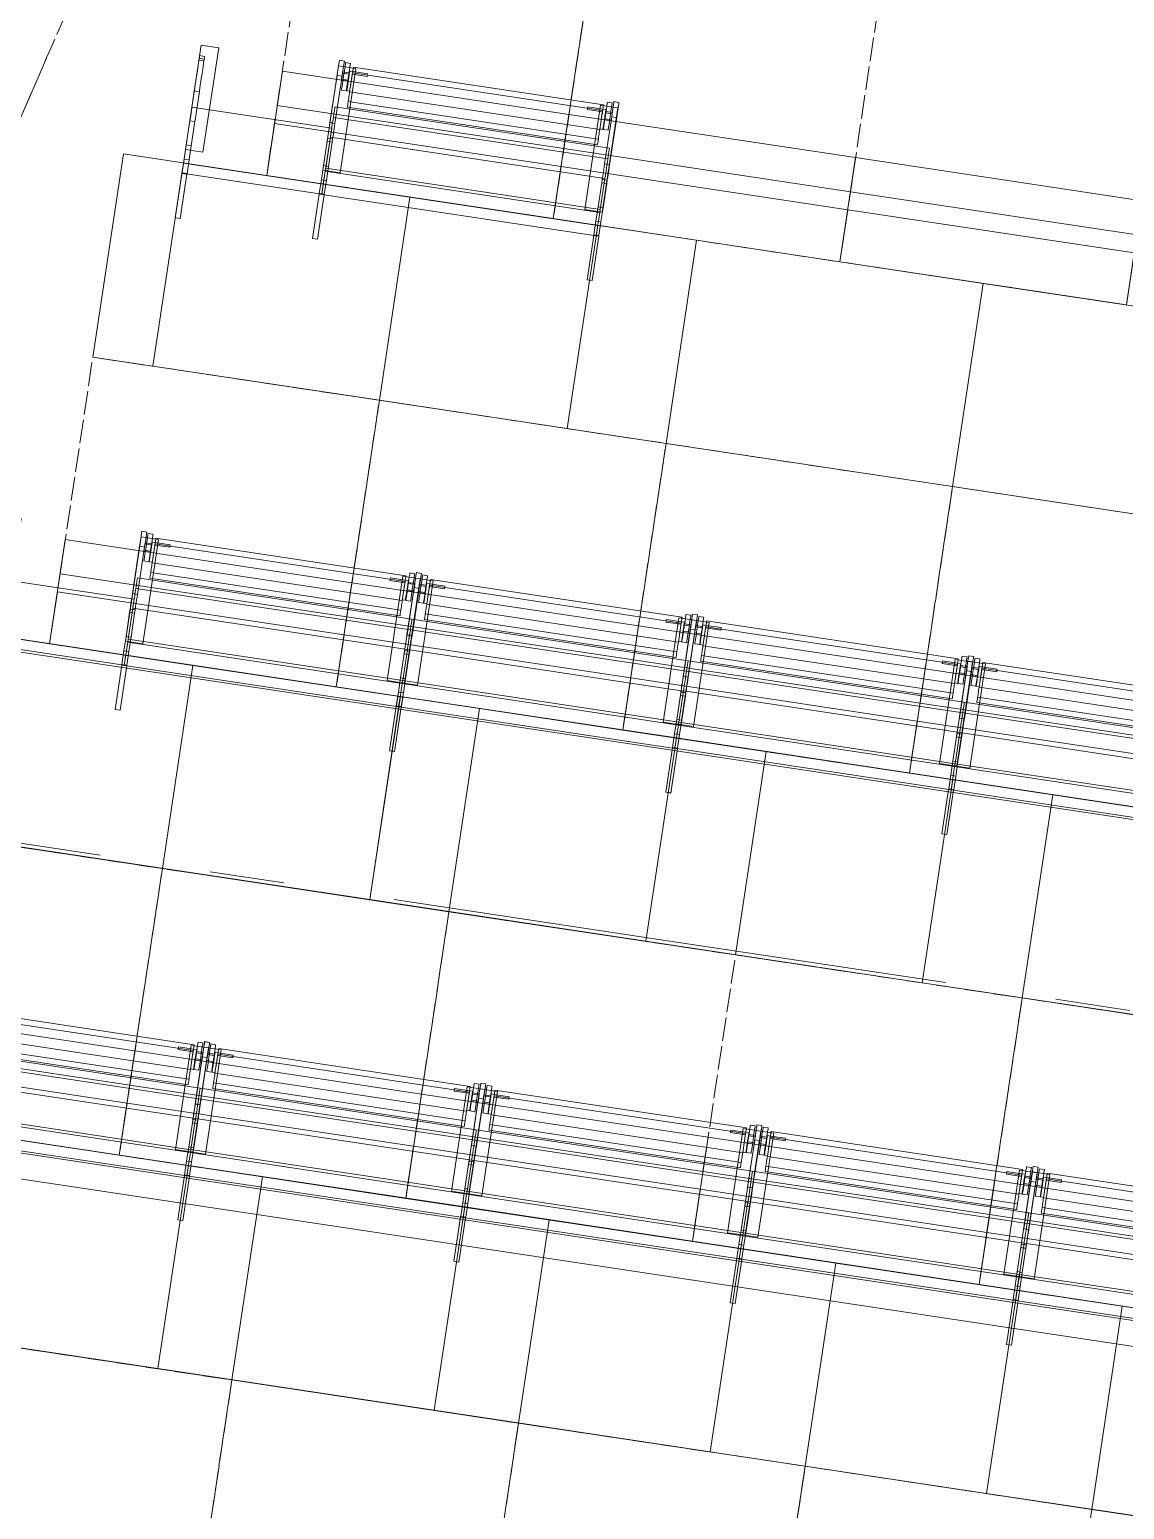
# Model space of a CAD drawing. Header units: millimetres. Extents: x -50172 to 74273, y -80883 to 11206.
# Drawn here: x -33054 to -30977, y -63842 to -61034 of the extents above; entities that cross this region are included whole.
import ezdxf
from ezdxf.enums import TextEntityAlignment as Align

# ---------------------------------------------------------------- set-up
doc = ezdxf.new("R2010")
doc.units = ezdxf.units.MM
doc.header["$MEASUREMENT"] = 0
for name, pattern in [('Dashed', [564.444447, 282.222223, -282.222223]), ('Double Dashed', [1093.611073, 529.166651, -211.666656, 141.111112, -211.666656]), ('Hidden Line', [55, 45, -10])]:
    doc.linetypes.add(name, pattern=pattern)
for name, color, linetype in [('A-25-M_Wall_Ext', 7, 'Continuous'), ('New_A-05-M_Gross_Int_Plant', 7, 'Continuous'), ('New_A-15-MG_Structural_Grid_Phase_2', 7, 'Continuous'), ('New_A-20-M_Floor_Slab', 7, 'Continuous'), ('New_A-35-M_FFE_Fixed', 7, 'Continuous')]:
    doc.layers.add(name, color=color, linetype=linetype)
for name, color, linetype, lineweight in [('A-25-M_Wall_Ext_Pen_No__1', 7, 'Continuous', 13), ('New_A-20-M_Floor_Slab_Pen_No__89', 8, 'Continuous', 20), ('New_A-35-M_FFE_Fixed_Pen_No__1', 7, 'Continuous', 13), ('New_A-35-M_FFE_Fixed_Pen_No__101', 252, 'Continuous', 15), ('New_A-35-M_FFE_Fixed_Pen_No__93', 8, 'Continuous', 13), ('New_A-95-P_Drawing_Pen_No__1', 7, 'Continuous', 13), ('New_ArchiCAD Zone Stamps_Pen_No__6', 7, 'Continuous', 35)]:
    doc.layers.add(name, color=color, linetype=linetype, lineweight=lineweight)
for name, color, linetype, lineweight, true_color in [('A-25-M_Wall_Ext_Pen_No__107', 7, 'Continuous', 15, 0xa6a6a6), ('New_A-05-M_Gross_Int_Plant_Pen_No__74', 7, 'Continuous', 20, 0x606060), ('New_A-15-MG_Structural_Grid_Phase_2_Pen_No__222', 7, 'Continuous', 13, 0x65af33), ('New_A-35-M_FFE_Fixed_Pen_No__102', 7, 'Continuous', 15, 0xcccccc)]:
    doc.layers.add(name, color=color, linetype=linetype, lineweight=lineweight, true_color=true_color)
doc.styles.add('GENERATED_STYLE_1', font='')
doc.styles.add('GENERATED_STYLE_3', font='')
doc.styles.add('GENERATED_STYLE_4', font='')
doc.styles.get('GENERATED_STYLE_1').set_extended_font_data('Arial', bold=True)
doc.styles.get('GENERATED_STYLE_3').set_extended_font_data('Arial')
doc.styles.get('GENERATED_STYLE_4').set_extended_font_data('Swis721 BT')
pattern_1 = [(60, (0, 0), (-43.30127, 25), []), (120, (0, 0), (43.30127, 25), [])]

# ---------------------------------------------------------------- blocks, each defined once
blk = doc.blocks.new('Slab_38_1', base_point=(-25153.8, -63406.8))
at = {"layer": 'New_A-20-M_Floor_Slab_Pen_No__89', "linetype": 'Continuous', "flags": 128}
blk.add_lwpolyline([(-25153.8, -63406.8), (-33281.9, -62183.4), (-33690.9, -63121.2), (-25039, -64423.5)], close=True, dxfattribs=at)
blk = doc.blocks.new('Slab_39_1', base_point=(-25044.6, -64373.8))
at = {"layer": 'New_A-20-M_Floor_Slab_Pen_No__89', "linetype": 'Continuous', "flags": 128}
blk.add_lwpolyline([(-25044.6, -64373.8), (-33670.9, -63075.4), (-34079.9, -64013.3), (-24929.8, -65390.5)], close=True, dxfattribs=at)
blk = doc.blocks.new('VENTS__3_1', base_point=(-30958.5, -71277.4))
at = {"layer": 'New_A-05-M_Gross_Int_Plant_Pen_No__74', "linetype": 'Continuous'}
blk.add_arc((-26782.7, -43787.3), 28124.1, 246.43121, 336.44961, dxfattribs=at)
at = {"layer": 'New_ArchiCAD Zone Stamps_Pen_No__6'}
for tag, height, style, p in [('ROOM_NAME', 250, 'GENERATED_STYLE_1', (-31302.6, -70145.2)), ('zoneNameLine2', 250, 'GENERATED_STYLE_1', (-31491, -70577.3)), ('measuredAreaCode', 200, 'GENERATED_STYLE_3', (-31679.5, -70998)), ('DUMMY_649', 200, 'GENERATED_STYLE_3', (-31372.1, -71132.1)), ('DUMMY_650', 200, 'GENERATED_STYLE_3', (-30882.7, -71345.4)), ('DUMMY_651', 133.3, 'GENERATED_STYLE_3', (-30603.4, -71452))]:
    blk.add_attdef(tag, text='', height=height, rotation=336.4404, dxfattribs=dict(at, style=style)).set_placement(p, align=Align.TOP_LEFT)
blk = doc.blocks.new('Wall_156_1', base_point=(-38294.6, -69816.9))
at = {"layer": 'A-25-M_Wall_Ext_Pen_No__107', "linetype": 'Continuous', "lineweight": 0, "true_color": 0x535353}
for points in [[(-38161.1, -69523.8, 0.417286), (-920.9, -54882.6), (-922.8, -54881.8, -0.417285), (-38160.3, -69522)], [(-38224.1, -69662.2, 0.417299), (-781.4, -54943), (-783.3, -54942.2, -0.417299), (-38223.3, -69660.3)]]:
    blk.add_hatch(color=251, dxfattribs=at).paths.add_polyline_path(points)
at = {"layer": 'A-25-M_Wall_Ext_Pen_No__107', "linetype": 'Continuous'}
h = blk.add_hatch(dxfattribs=at)
h.set_pattern_fill('Plaster_0001', color=256, style=0, pattern_type=2)
h.set_pattern_definition([(201.458, (0, 0), (-63.3617, 161.19955), [0, -100]), (201.458, (-14.85, -98.89), (-63.3617, 161.19955), [0, -100])])
h.paths.add_polyline_path([(-38160.3, -69522, 0.417285), (-922.8, -54881.8), (-936.5, -54875.8, -0.417284), (-38154.1, -69508.4)])
h = blk.add_hatch(dxfattribs=at)
h.set_pattern_fill('Batt_Insulation_0001', color=256, style=0, pattern_type=2)
h.set_pattern_definition(pattern_1)
h.paths.add_polyline_path([(-38273, -69769.5, 0.41731), (-673.1, -54989.8), (-764.9, -54950.1, -0.417301), (-38231.6, -69678.5)])
h = blk.add_hatch(dxfattribs=at)
h.set_pattern_fill('Plywood_0001', color=256, style=0, pattern_type=2)
h.set_pattern_definition([(0, (0, 0), (0, 200), [])])
h.paths.add_polyline_path([(-38231.6, -69678.5, 0.417301), (-764.9, -54950.1), (-781.4, -54943, -0.417299), (-38224.1, -69662.2)])
blk.add_hatch(color=256, dxfattribs=at).paths.add_polyline_path([(-38294.6, -69816.9, 0.417314), (-625.4, -55010.5), (-650.2, -54999.7, -0.417312), (-38283.4, -69792.3)])
h = blk.add_hatch(dxfattribs=at)
h.set_pattern_fill('Batt_Insulation_0001', color=256, style=0, pattern_type=2)
h.set_pattern_definition(pattern_1)
h.paths.add_polyline_path([(-38283.4, -69792.3, 0.417312), (-650.2, -54999.7), (-673.1, -54989.8, -0.41731), (-38273, -69769.5)])
at = {"layer": 'A-25-M_Wall_Ext_Pen_No__1', "linetype": 'Continuous'}
for radius, start, end in [(28147.8, 246.16247, 336.76276), (28145.8, 246.16252, 336.76277), (28130.8, 246.16287, 336.76285), (28317.8, 246.15854, 336.76179), (28299.8, 246.15895, 336.76189), (28297.8, 246.159, 336.7619), (28469.8, 246.15506, 336.76093), (28442.8, 246.15567, 336.76108), (28417.8, 246.15624, 336.76122)]:
    blk.add_arc((-26785.3, -43777.2), radius, start, end, dxfattribs=at)
blk = doc.blocks.new('Standard grid marker_15')
at = {"layer": 'New_A-15-MG_Structural_Grid_Phase_2_Pen_No__222', "linetype": 'Double Dashed'}
for q in [(0, 0), (6969.8, 0)]:
    blk.add_line((1714.6, 0), q, dxfattribs=at)
blk = doc.blocks.new('Standard grid marker_24')
at = {"layer": 'New_A-15-MG_Structural_Grid_Phase_2_Pen_No__222', "linetype": 'Double Dashed'}
blk.add_arc((0, 0), 27977.6, 0, 90.63597, dxfattribs=at)
at = {"layer": 'New_A-15-MG_Structural_Grid_Phase_2_Pen_No__222', "style": 'GENERATED_STYLE_4'}
blk.add_attdef('AC_MarkerText_1', text='', height=350, rotation=90.3066, dxfattribs=at).set_placement((-1326.2, 28008), align=Align.MIDDLE_CENTER)
blk = doc.blocks.new('Montpelier with surface')
at = {"layer": 'New_A-35-M_FFE_Fixed_Pen_No__1', "linetype": 'Continuous'}
for p, q in [((0, 534.8), (0, 4.8)), ((390, 534.8), (0, 534.8)), ((285, 539.6), (370, 539.6)), ((285, 530), (285, 539.6)), ((370, 539.6), (371, 539.6)), ((370, 530), (370, 539.6)), ((370, 4.8), (370, 534.8)), ((370, 534.8), (414.6, 534.8)), ((371, 539.6), (397.3, 539.6)), ((371, 530), (371, 539.6)), ((390, 4.8), (390, 534.8)), ((397.3, 530), (397.3, 539.6)), ((397.3, 539.6), (424.7, 539.6)), ((414.6, 534.8), (415.5, 534.8)), ((414.6, 4.8), (414.6, 534.8)), ((415.5, 534.8), (416.5, 534.8)), ((416, 539.1), (616, 539.1)), ((416, 539.1), (416, 505.4)), ((416.5, 534.8), (417.4, 534.8)), ((417.4, 534.8), (418.3, 534.8)), ((418.3, 534.8), (419, 534.8)), ((419, 534.8), (419.6, 534.8)), ((419.6, 534.8), (420, 534.8)), ((420, 534.8), (420.2, 534.8)), ((420.2, 4.8), (420.2, 534.8)), ((420.2, 534.8), (480, 534.8)), ((424.7, 530), (424.7, 539.6)), ((424.7, 539.6), (470.9, 539.6)), ((470.9, 539.6), (477.4, 539.6)), ((470.9, 530), (470.9, 539.6)), ((477.4, 539.6), (478.6, 539.6)), ((477.4, 530), (477.4, 539.6)), ((478.6, 539.6), (480.7, 539.6)), ((480, 534.8), (482.5, 534.8)), ((480, 4.8), (480, 534.8)), ((480.7, 539.6), (483.7, 539.6)), ((482.5, 534.8), (485.7, 534.8)), ((483.7, 539.6), (487.4, 539.6)), ((485.7, 534.8), (489.5, 534.8)), ((487.4, 539.6), (491.7, 539.6)), ((489.5, 534.8), (493.9, 534.8)), ((491.7, 539.6), (496.6, 539.6)), ((493.9, 534.8), (499, 534.8)), ((496.6, 539.6), (501.7, 539.6)), ((499, 534.8), (504.7, 534.8)), ((501.7, 539.6), (507.1, 539.6)), ((504.7, 534.8), (511, 534.8)), ((507.1, 539.6), (597.9, 539.6)), ((507.1, 530), (507.1, 539.6)), ((511, 534.8), (517.9, 534.8)), ((517.9, 534.8), (525.2, 534.8)), ((517.9, 4.8), (517.9, 534.8)), ((525.2, 534.8), (530.9, 534.8)), ((530.9, 534.8), (535, 534.8)), ((535, 534.8), (537.4, 534.8)), ((537.4, 534.8), (538.2, 534.8)), ((538.2, 4.8), (538.2, 534.8)), ((597.9, 539.6), (608.1, 539.6)), ((597.9, 530), (597.9, 539.6)), ((608.1, 539.6), (617, 539.6)), ((616, 539.1), (616, 505.4)), ((617, 539.6), (623.5, 539.6)), ((623.5, 539.6), (626.7, 539.6)), ((626.7, 530), (626.7, 539.6)), ((285, 530), (370, 530)), ((370, 530), (371, 530)), ((371, 530), (397.3, 530)), ((397.3, 530), (424.7, 530)), ((424.7, 530), (470.9, 530)), ((470.9, 530), (477.4, 530)), ((477.4, 530), (478.6, 530)), ((478.6, 530), (480.7, 530)), ((480.7, 530), (483.7, 530)), ((483.7, 530), (487.4, 530)), ((487.4, 530), (491.7, 530)), ((491.7, 530), (496.6, 530)), ((496.6, 530), (501.7, 530)), ((501.7, 530), (507.1, 530)), ((507.1, 530), (597.9, 530)), ((541.1, 28.4), (541.1, 511.2)), ((541.1, 511.2), (541.7, 511.2)), ((541.7, 511.2), (543.1, 511.2)), ((543.1, 511.2), (545.3, 511.2)), ((545.3, 511.2), (548.1, 511.2)), ((548.1, 511.2), (551.8, 511.2)), ((551.8, 511.2), (552.7, 511.2)), ((551.8, 28.4), (551.8, 511.2)), ((552.7, 511.2), (554.3, 511.2)), ((554.3, 511.2), (556.3, 511.2)), ((556.3, 511.2), (558.8, 511.2)), ((558.8, 511.2), (561.5, 511.2)), ((561.5, 511.2), (564.4, 511.2)), ((564.4, 511.2), (567.4, 511.2)), ((567.4, 511.2), (570.4, 511.2)), ((570.4, 511.2), (607, 511.2)), ((570.4, 28.4), (570.4, 511.2)), ((571.6, 527.1), (573.6, 527.1)), ((571.6, 527.1), (571.6, 517.7)), ((571.6, 517.7), (573.6, 517.7)), ((571.6, 517), (572.4, 517)), ((571.6, 517), (571.6, 511.2)), ((571.6, 511.2), (572.4, 511.2)), ((572.4, 517), (574.9, 517)), ((572.4, 511.2), (574.9, 511.2)), ((573.6, 527.1), (579.3, 527.1)), ((573.6, 517.7), (579.3, 517.7)), ((574.9, 517), (578.9, 517)), ((574.9, 511.2), (578.9, 511.2)), ((578.9, 517), (584, 517)), ((578.9, 511.2), (584, 511.2)), ((579.3, 527.1), (587.8, 527.1)), ((579.3, 517.7), (587.8, 517.7)), ((584, 517), (590.1, 517)), ((584, 511.2), (590.1, 511.2)), ((587.8, 527.1), (597.9, 527.1)), ((587.8, 517.7), (597.9, 517.7)), ((589.7, 530.3), (590.2, 530.3)), ((589.7, 530.3), (589.7, 517.7)), ((589.7, 517.7), (590.2, 517.7)), ((590.1, 517), (596.6, 517)), ((590.1, 511.2), (596.6, 511.2)), ((590.2, 530.3), (591.7, 530.3)), ((590.2, 517.7), (591.7, 517.7)), ((591.7, 530.3), (594, 530.3)), ((591.7, 517.7), (594, 517.7)), ((592.1, 530.3), (592.7, 530.3)), ((592.1, 530.3), (592.1, 517.7)), ((592.1, 517.7), (592.7, 517.7)), ((592.7, 530.3), (594.2, 530.3)), ((592.7, 517.7), (594.2, 517.7)), ((594, 530.3), (596.7, 530.3)), ((594, 517.7), (596.7, 517.7)), ((594.2, 530.3), (596.5, 530.3)), ((594.2, 517.7), (596.5, 517.7)), ((596.5, 530.3), (599.1, 530.3)), ((596.5, 517.7), (599.1, 517.7)), ((596.6, 517), (603.3, 517)), ((596.6, 511.2), (603.3, 511.2)), ((596.7, 530.3), (599.4, 530.3)), ((596.7, 517.7), (599.4, 517.7)), ((597.9, 530), (608.1, 530)), ((597.9, 527.1), (608, 527.1)), ((597.9, 517.7), (608, 517.7)), ((599.1, 530.3), (601.8, 530.3)), ((599.1, 517.7), (601.8, 517.7)), ((599.4, 530.3), (601.6, 530.3)), ((599.4, 517.7), (601.6, 517.7)), ((601.6, 530.3), (603.2, 530.3)), ((601.6, 517.7), (603.2, 517.7)), ((601.8, 530.3), (604.1, 530.3)), ((601.8, 517.7), (604.1, 517.7)), ((603.2, 530.3), (603.7, 530.3)), ((603.2, 517.7), (603.7, 517.7)), ((603.3, 517), (609.5, 517)), ((603.3, 511.2), (609.5, 511.2)), ((603.7, 530.3), (603.7, 517.7)), ((604.1, 530.3), (605.6, 530.3)), ((604.1, 517.7), (605.6, 517.7)), ((604.5, 511.2), (604.5, 482.3)), ((604.5, 511.2), (609.5, 511.2)), ((605.6, 530.3), (606.1, 530.3)), ((605.6, 517.7), (606.1, 517.7)), ((606.1, 530.3), (606.1, 517.7)), ((607, 511.2), (609.5, 511.2)), ((607, 28.4), (607, 511.2)), ((608, 527.1), (616.5, 527.1)), ((608, 517.7), (616.5, 517.7)), ((608.1, 530), (617, 530)), ((609.5, 517), (609.5, 511.2)), ((609.5, 511.2), (611.9, 511.2)), ((609.5, 511.2), (609.5, 482.3)), ((611.9, 511.2), (613.9, 511.2)), ((613.9, 511.2), (615.5, 511.2)), ((615.5, 511.2), (616.8, 511.2)), ((616.5, 527.1), (622.2, 527.1)), ((616.5, 517.7), (622.2, 517.7)), ((616.8, 511.2), (617.6, 511.2)), ((617, 530), (623.5, 530)), ((617.6, 511.2), (617.9, 511.2)), ((617.9, 28.4), (617.9, 511.2)), ((622.2, 527.1), (624.2, 527.1)), ((622.2, 517.7), (624.2, 517.7)), ((623.5, 530), (626.7, 530)), ((624.2, 527.1), (624.2, 517.7)), ((416, 505.4), (616, 505.4)), ((604.5, 482.3), (609.5, 482.3)), ((604.5, 28.4), (604.5, 57.3)), ((604.5, 57.3), (609.5, 57.3)), ((609.5, 28.4), (609.5, 57.3)), ((416, 0), (416, 33.7)), ((416, 33.7), (616, 33.7)), ((541.1, 28.4), (541.7, 28.4)), ((541.7, 28.4), (543.1, 28.4)), ((543.1, 28.4), (545.3, 28.4)), ((545.3, 28.4), (548.1, 28.4)), ((548.1, 28.4), (551.8, 28.4)), ((551.8, 28.4), (552.7, 28.4)), ((552.7, 28.4), (554.3, 28.4)), ((554.3, 28.4), (556.3, 28.4)), ((556.3, 28.4), (558.8, 28.4)), ((558.8, 28.4), (561.5, 28.4)), ((561.5, 28.4), (564.4, 28.4)), ((564.4, 28.4), (567.4, 28.4)), ((567.4, 28.4), (570.4, 28.4)), ((570.4, 28.4), (607, 28.4)), ((571.6, 22.6), (571.6, 28.4)), ((571.6, 28.4), (572.4, 28.4)), ((572.4, 28.4), (574.9, 28.4)), ((574.9, 28.4), (578.9, 28.4)), ((578.9, 28.4), (584, 28.4)), ((584, 28.4), (590.1, 28.4)), ((590.1, 28.4), (596.6, 28.4)), ((596.6, 28.4), (603.3, 28.4)), ((603.3, 28.4), (609.5, 28.4)), ((604.5, 28.4), (609.5, 28.4)), ((607, 28.4), (609.5, 28.4)), ((609.5, 22.6), (609.5, 28.4)), ((609.5, 28.4), (611.9, 28.4)), ((611.9, 28.4), (613.9, 28.4)), ((613.9, 28.4), (615.5, 28.4)), ((615.5, 28.4), (616.8, 28.4)), ((616, 0), (616, 33.7)), ((616.8, 28.4), (617.6, 28.4)), ((617.6, 28.4), (617.9, 28.4)), ((0, 4.8), (390, 4.8)), ((285, 9.6), (370, 9.6)), ((285, 0), (285, 9.6)), ((370, 9.6), (371, 9.6)), ((370, 0), (370, 9.6)), ((370, 4.8), (414.6, 4.8)), ((371, 9.6), (397.3, 9.6)), ((371, 0), (371, 9.6)), ((397.3, 9.6), (424.7, 9.6)), ((397.3, 0), (397.3, 9.6)), ((414.6, 4.8), (415.5, 4.8)), ((415.5, 4.8), (416.5, 4.8)), ((416.5, 4.8), (417.4, 4.8)), ((417.4, 4.8), (418.3, 4.8)), ((418.3, 4.8), (419, 4.8)), ((419, 4.8), (419.6, 4.8)), ((419.6, 4.8), (420, 4.8)), ((420, 4.8), (420.2, 4.8)), ((420.2, 4.8), (480, 4.8)), ((424.7, 9.6), (470.9, 9.6)), ((424.7, 0), (424.7, 9.6)), ((470.9, 9.6), (477.4, 9.6)), ((470.9, 0), (470.9, 9.6)), ((477.4, 9.6), (478.6, 9.6)), ((477.4, 0), (477.4, 9.6)), ((478.6, 9.6), (480.7, 9.6)), ((480, 4.8), (482.5, 4.8)), ((480.7, 9.6), (483.7, 9.6)), ((482.5, 4.8), (485.7, 4.8)), ((483.7, 9.6), (487.4, 9.6)), ((485.7, 4.8), (489.5, 4.8)), ((487.4, 9.6), (491.7, 9.6)), ((489.5, 4.8), (493.9, 4.8)), ((491.7, 9.6), (496.6, 9.6)), ((493.9, 4.8), (499, 4.8)), ((496.6, 9.6), (501.7, 9.6)), ((499, 4.8), (504.7, 4.8)), ((501.7, 9.6), (507.1, 9.6)), ((504.7, 4.8), (511, 4.8)), ((507.1, 9.6), (597.9, 9.6)), ((507.1, 0), (507.1, 9.6)), ((511, 4.8), (517.9, 4.8)), ((517.9, 4.8), (525.2, 4.8)), ((525.2, 4.8), (530.9, 4.8)), ((530.9, 4.8), (535, 4.8)), ((535, 4.8), (537.4, 4.8)), ((537.4, 4.8), (538.2, 4.8)), ((571.6, 22.6), (572.4, 22.6)), ((571.6, 21.9), (573.6, 21.9)), ((571.6, 12.5), (571.6, 21.9)), ((571.6, 12.5), (573.6, 12.5)), ((572.4, 22.6), (574.9, 22.6)), ((573.6, 21.9), (579.3, 21.9)), ((573.6, 12.5), (579.3, 12.5)), ((574.9, 22.6), (578.9, 22.6)), ((578.9, 22.6), (584, 22.6)), ((579.3, 21.9), (587.8, 21.9)), ((579.3, 12.5), (587.8, 12.5)), ((584, 22.6), (590.1, 22.6)), ((587.8, 21.9), (597.9, 21.9)), ((587.8, 12.5), (597.9, 12.5)), ((589.7, 9.3), (589.7, 21.9)), ((589.7, 21.9), (590.2, 21.9)), ((589.7, 9.3), (590.2, 9.3)), ((590.1, 22.6), (596.6, 22.6)), ((590.2, 21.9), (591.7, 21.9)), ((590.2, 9.3), (591.7, 9.3)), ((591.7, 21.9), (594, 21.9)), ((591.7, 9.3), (594, 9.3)), ((592.1, 9.3), (592.1, 21.9)), ((592.1, 21.9), (592.7, 21.9)), ((592.1, 9.3), (592.7, 9.3)), ((592.7, 21.9), (594.2, 21.9)), ((592.7, 9.3), (594.2, 9.3)), ((594, 21.9), (596.7, 21.9)), ((594, 9.3), (596.7, 9.3)), ((594.2, 21.9), (596.5, 21.9)), ((594.2, 9.3), (596.5, 9.3)), ((596.5, 21.9), (599.1, 21.9)), ((596.5, 9.3), (599.1, 9.3)), ((596.6, 22.6), (603.3, 22.6)), ((596.7, 21.9), (599.4, 21.9)), ((596.7, 9.3), (599.4, 9.3)), ((597.9, 21.9), (608, 21.9)), ((597.9, 12.5), (608, 12.5)), ((597.9, 9.6), (608.1, 9.6)), ((597.9, 0), (597.9, 9.6)), ((599.1, 21.9), (601.8, 21.9)), ((599.1, 9.3), (601.8, 9.3)), ((599.4, 21.9), (601.6, 21.9)), ((599.4, 9.3), (601.6, 9.3)), ((601.6, 21.9), (603.2, 21.9)), ((601.6, 9.3), (603.2, 9.3)), ((601.8, 21.9), (604.1, 21.9)), ((601.8, 9.3), (604.1, 9.3)), ((603.2, 21.9), (603.7, 21.9)), ((603.2, 9.3), (603.7, 9.3)), ((603.3, 22.6), (609.5, 22.6)), ((603.7, 9.3), (603.7, 21.9)), ((604.1, 21.9), (605.6, 21.9)), ((604.1, 9.3), (605.6, 9.3)), ((605.6, 21.9), (606.1, 21.9)), ((605.6, 9.3), (606.1, 9.3)), ((606.1, 9.3), (606.1, 21.9)), ((608, 21.9), (616.5, 21.9)), ((608, 12.5), (616.5, 12.5)), ((608.1, 9.6), (617, 9.6)), ((616.5, 21.9), (622.2, 21.9)), ((616.5, 12.5), (622.2, 12.5)), ((617, 9.6), (623.5, 9.6)), ((622.2, 21.9), (624.2, 21.9)), ((622.2, 12.5), (624.2, 12.5)), ((623.5, 9.6), (626.7, 9.6)), ((624.2, 12.5), (624.2, 21.9)), ((626.7, 0), (626.7, 9.6)), ((285, 0), (370, 0)), ((370, 0), (371, 0)), ((371, 0), (397.3, 0)), ((397.3, 0), (424.7, 0)), ((416, 0), (616, 0)), ((424.7, 0), (470.9, 0)), ((470.9, 0), (477.4, 0)), ((477.4, 0), (478.6, 0)), ((478.6, 0), (480.7, 0)), ((480.7, 0), (483.7, 0)), ((483.7, 0), (487.4, 0)), ((487.4, 0), (491.7, 0)), ((491.7, 0), (496.6, 0)), ((496.6, 0), (501.7, 0)), ((501.7, 0), (507.1, 0)), ((507.1, 0), (597.9, 0)), ((597.9, 0), (608.1, 0)), ((608.1, 0), (617, 0)), ((617, 0), (623.5, 0)), ((623.5, 0), (626.7, 0))]:
    blk.add_line(p, q, dxfattribs=at)
blk = doc.blocks.new('Montpelier with surface-row end_2')
at = {"layer": 'New_A-35-M_FFE_Fixed_Pen_No__93', "linetype": 'Continuous'}
for p, q in [((390, 795.2), (0, 795.2)), ((0, 795.2), (0, 0)), ((285, 800), (370, 800)), ((285, 790.4), (285, 800)), ((285, 790.4), (370, 790.4)), ((370, 800), (371, 800)), ((370, 790.4), (370, 800)), ((370, 268.3), (370, 795.2)), ((370, 795.2), (414.6, 795.2)), ((370, 790.4), (371, 790.4)), ((371, 800), (397.3, 800)), ((371, 790.4), (371, 800)), ((371, 790.4), (397.3, 790.4)), ((390, 0), (390, 795.2)), ((397.3, 790.4), (397.3, 800)), ((397.3, 800), (424.7, 800)), ((397.3, 790.4), (424.7, 790.4)), ((414.6, 795.2), (415.5, 795.2)), ((414.6, 268.3), (414.6, 795.2)), ((415.5, 795.2), (416.5, 795.2)), ((416, 799.5), (616, 799.5)), ((416, 799.5), (416, 766)), ((416.5, 795.2), (417.4, 795.2)), ((417.4, 795.2), (418.3, 795.2)), ((418.3, 795.2), (419, 795.2)), ((419, 795.2), (419.6, 795.2)), ((419.6, 795.2), (420, 795.2)), ((420, 795.2), (420.2, 795.2)), ((420.2, 268.3), (420.2, 795.2)), ((420.2, 795.2), (480, 795.2)), ((424.7, 790.4), (424.7, 800)), ((424.7, 800), (470.9, 800)), ((424.7, 790.4), (470.9, 790.4)), ((470.9, 800), (477.4, 800)), ((470.9, 790.4), (470.9, 800)), ((470.9, 790.4), (477.4, 790.4)), ((477.4, 800), (478.6, 800)), ((477.4, 790.4), (477.4, 800)), ((477.4, 790.4), (478.6, 790.4)), ((478.6, 800), (480.7, 800)), ((478.6, 790.4), (480.7, 790.4)), ((480, 795.2), (482.5, 795.2)), ((480, 268.3), (480, 795.2)), ((480.7, 800), (483.7, 800)), ((480.7, 790.4), (483.7, 790.4)), ((482.5, 795.2), (485.7, 795.2)), ((483.7, 800), (487.4, 800)), ((483.7, 790.4), (487.4, 790.4)), ((485.7, 795.2), (489.5, 795.2)), ((487.4, 800), (491.7, 800)), ((487.4, 790.4), (491.7, 790.4)), ((489.5, 795.2), (493.9, 795.2)), ((491.7, 800), (496.6, 800)), ((491.7, 790.4), (496.6, 790.4)), ((493.9, 795.2), (499, 795.2)), ((496.6, 800), (501.7, 800)), ((496.6, 790.4), (501.7, 790.4)), ((499, 795.2), (504.7, 795.2)), ((501.7, 800), (507.1, 800)), ((501.7, 790.4), (507.1, 790.4)), ((504.7, 795.2), (511, 795.2)), ((507.1, 800), (597.9, 800)), ((507.1, 790.4), (507.1, 800)), ((507.1, 790.4), (597.9, 790.4)), ((511, 795.2), (517.9, 795.2)), ((517.9, 795.2), (525.2, 795.2)), ((517.9, 268.3), (517.9, 795.2)), ((525.2, 795.2), (530.9, 795.2)), ((530.9, 795.2), (535, 795.2)), ((535, 795.2), (537.4, 795.2)), ((537.4, 795.2), (538.2, 795.2)), ((538.2, 268.3), (538.2, 795.2)), ((571.6, 787.5), (573.6, 787.5)), ((571.6, 787.5), (571.6, 778.3)), ((573.6, 787.5), (579.3, 787.5)), ((579.3, 787.5), (587.8, 787.5)), ((587.8, 787.5), (597.9, 787.5)), ((589.7, 790.7), (590.2, 790.7)), ((589.7, 790.7), (589.7, 778.3)), ((590.2, 790.7), (591.7, 790.7)), ((591.7, 790.7), (594, 790.7)), ((592.1, 790.7), (592.7, 790.7)), ((592.1, 790.7), (592.1, 778.3)), ((592.7, 790.7), (594.2, 790.7)), ((594, 790.7), (596.7, 790.7)), ((594.2, 790.7), (596.5, 790.7)), ((596.5, 790.7), (599.1, 790.7)), ((596.7, 790.7), (599.4, 790.7)), ((597.9, 800), (608.1, 800)), ((597.9, 790.4), (597.9, 800)), ((597.9, 790.4), (608.1, 790.4)), ((597.9, 787.5), (608, 787.5)), ((599.1, 790.7), (601.8, 790.7)), ((599.4, 790.7), (601.6, 790.7)), ((601.6, 790.7), (603.2, 790.7)), ((601.8, 790.7), (604.1, 790.7)), ((603.2, 790.7), (603.7, 790.7)), ((603.7, 790.7), (603.7, 778.3)), ((604.1, 790.7), (605.6, 790.7)), ((605.6, 790.7), (606.1, 790.7)), ((606.1, 790.7), (606.1, 778.3)), ((608, 787.5), (616.5, 787.5)), ((608.1, 800), (617, 800)), ((608.1, 790.4), (617, 790.4)), ((616, 799.5), (616, 766)), ((616.5, 787.5), (622.2, 787.5)), ((617, 800), (623.5, 800)), ((617, 790.4), (623.5, 790.4)), ((622.2, 787.5), (624.2, 787.5)), ((623.5, 800), (626.7, 800)), ((623.5, 790.4), (626.7, 790.4)), ((624.2, 787.5), (624.2, 778.3)), ((626.7, 790.4), (626.7, 800)), ((416, 766), (616, 766)), ((541.1, 291.7), (541.1, 771.7)), ((541.1, 771.7), (541.7, 771.7)), ((541.7, 771.7), (543.1, 771.7)), ((543.1, 771.7), (545.3, 771.7)), ((545.3, 771.7), (548.1, 771.7)), ((548.1, 771.7), (551.8, 771.7)), ((551.8, 771.7), (552.7, 771.7)), ((551.8, 291.7), (551.8, 771.7)), ((552.7, 771.7), (554.3, 771.7)), ((554.3, 771.7), (556.3, 771.7)), ((556.3, 771.7), (558.8, 771.7)), ((558.8, 771.7), (561.5, 771.7)), ((561.5, 771.7), (564.4, 771.7)), ((564.4, 771.7), (567.4, 771.7)), ((567.4, 771.7), (570.4, 771.7)), ((570.4, 771.7), (607, 771.7)), ((570.4, 291.7), (570.4, 771.7)), ((571.6, 778.3), (573.6, 778.3)), ((571.6, 777.5), (572.4, 777.5)), ((571.6, 777.5), (571.6, 771.7)), ((571.6, 771.7), (572.4, 771.7)), ((572.4, 777.5), (574.9, 777.5)), ((572.4, 771.7), (574.9, 771.7)), ((573.6, 778.3), (579.3, 778.3)), ((574.9, 777.5), (578.9, 777.5)), ((574.9, 771.7), (578.9, 771.7)), ((578.9, 777.5), (584, 777.5)), ((578.9, 771.7), (584, 771.7)), ((579.3, 778.3), (587.8, 778.3)), ((584, 777.5), (590.1, 777.5)), ((584, 771.7), (590.1, 771.7)), ((587.8, 778.3), (597.9, 778.3)), ((589.7, 778.3), (590.2, 778.3)), ((590.1, 777.5), (596.6, 777.5)), ((590.1, 771.7), (596.6, 771.7)), ((590.2, 778.3), (591.7, 778.3)), ((591.7, 778.3), (594, 778.3)), ((592.1, 778.3), (592.7, 778.3)), ((592.7, 778.3), (594.2, 778.3)), ((594, 778.3), (596.7, 778.3)), ((594.2, 778.3), (596.5, 778.3)), ((596.5, 778.3), (599.1, 778.3)), ((596.6, 777.5), (603.3, 777.5)), ((596.6, 771.7), (603.3, 771.7)), ((596.7, 778.3), (599.4, 778.3)), ((597.9, 778.3), (608, 778.3)), ((599.1, 778.3), (601.8, 778.3)), ((599.4, 778.3), (601.6, 778.3)), ((601.6, 778.3), (603.2, 778.3)), ((601.8, 778.3), (604.1, 778.3)), ((603.2, 778.3), (603.7, 778.3)), ((603.3, 777.5), (609.5, 777.5)), ((603.3, 771.7), (609.5, 771.7)), ((604.1, 778.3), (605.6, 778.3)), ((604.5, 771.7), (604.5, 743)), ((604.5, 771.7), (609.5, 771.7)), ((605.6, 778.3), (606.1, 778.3)), ((607, 771.7), (609.5, 771.7)), ((607, 291.7), (607, 771.7)), ((608, 778.3), (616.5, 778.3)), ((609.5, 777.5), (609.5, 771.7)), ((609.5, 771.7), (609.5, 743)), ((609.5, 771.7), (611.9, 771.7)), ((611.9, 771.7), (613.9, 771.7)), ((613.9, 771.7), (615.5, 771.7)), ((615.5, 771.7), (616.8, 771.7)), ((616.5, 778.3), (622.2, 778.3)), ((616.8, 771.7), (617.6, 771.7)), ((617.6, 771.7), (617.9, 771.7)), ((617.9, 291.7), (617.9, 771.7)), ((622.2, 778.3), (624.2, 778.3)), ((604.5, 743), (609.5, 743)), ((604.5, 291.7), (604.5, 320.5)), ((604.5, 320.5), (609.5, 320.5)), ((609.5, 291.7), (609.5, 320.5)), ((416, 263.5), (416, 297)), ((416, 297), (616, 297)), ((541.1, 291.7), (541.7, 291.7)), ((541.7, 291.7), (543.1, 291.7)), ((543.1, 291.7), (545.3, 291.7)), ((545.3, 291.7), (548.1, 291.7)), ((548.1, 291.7), (551.8, 291.7)), ((551.8, 291.7), (552.7, 291.7)), ((552.7, 291.7), (554.3, 291.7)), ((554.3, 291.7), (556.3, 291.7)), ((556.3, 291.7), (558.8, 291.7)), ((558.8, 291.7), (561.5, 291.7)), ((561.5, 291.7), (564.4, 291.7)), ((564.4, 291.7), (567.4, 291.7)), ((567.4, 291.7), (570.4, 291.7)), ((570.4, 291.7), (607, 291.7)), ((571.6, 286), (571.6, 291.7)), ((571.6, 291.7), (572.4, 291.7)), ((571.6, 286), (572.4, 286)), ((571.6, 285.2), (573.6, 285.2)), ((571.6, 275.9), (571.6, 285.2)), ((572.4, 291.7), (574.9, 291.7)), ((572.4, 286), (574.9, 286)), ((573.6, 285.2), (579.3, 285.2)), ((574.9, 291.7), (578.9, 291.7)), ((574.9, 286), (578.9, 286)), ((578.9, 291.7), (584, 291.7)), ((578.9, 286), (584, 286)), ((579.3, 285.2), (587.8, 285.2)), ((584, 291.7), (590.1, 291.7)), ((584, 286), (590.1, 286)), ((587.8, 285.2), (597.9, 285.2)), ((589.7, 272.8), (589.7, 285.2)), ((589.7, 285.2), (590.2, 285.2)), ((590.1, 291.7), (596.6, 291.7)), ((590.1, 286), (596.6, 286)), ((590.2, 285.2), (591.7, 285.2)), ((591.7, 285.2), (594, 285.2)), ((592.1, 272.8), (592.1, 285.2)), ((592.1, 285.2), (592.7, 285.2)), ((592.7, 285.2), (594.2, 285.2)), ((594, 285.2), (596.7, 285.2)), ((594.2, 285.2), (596.5, 285.2)), ((596.5, 285.2), (599.1, 285.2)), ((596.6, 291.7), (603.3, 291.7)), ((596.6, 286), (603.3, 286)), ((596.7, 285.2), (599.4, 285.2)), ((597.9, 285.2), (608, 285.2)), ((599.1, 285.2), (601.8, 285.2)), ((599.4, 285.2), (601.6, 285.2)), ((601.6, 285.2), (603.2, 285.2)), ((601.8, 285.2), (604.1, 285.2)), ((603.2, 285.2), (603.7, 285.2)), ((603.3, 291.7), (609.5, 291.7)), ((603.3, 286), (609.5, 286)), ((603.7, 272.8), (603.7, 285.2)), ((604.1, 285.2), (605.6, 285.2)), ((604.5, 291.7), (609.5, 291.7)), ((605.6, 285.2), (606.1, 285.2)), ((606.1, 272.8), (606.1, 285.2)), ((607, 291.7), (609.5, 291.7)), ((608, 285.2), (616.5, 285.2)), ((609.5, 291.7), (611.9, 291.7)), ((609.5, 286), (609.5, 291.7)), ((611.9, 291.7), (613.9, 291.7)), ((613.9, 291.7), (615.5, 291.7)), ((615.5, 291.7), (616.8, 291.7)), ((616, 263.5), (616, 297)), ((616.5, 285.2), (622.2, 285.2)), ((616.8, 291.7), (617.6, 291.7)), ((617.6, 291.7), (617.9, 291.7)), ((622.2, 285.2), (624.2, 285.2)), ((624.2, 275.9), (624.2, 285.2)), ((285, 273.1), (370, 273.1)), ((285, 263.5), (285, 273.1)), ((285, 263.5), (370, 263.5)), ((370, 273.1), (371, 273.1)), ((370, 263.5), (370, 273.1)), ((370, 268.3), (414.6, 268.3)), ((370, 263.5), (371, 263.5)), ((370.4, 0), (370.4, 268.3)), ((370.4, 268.3), (390, 268.3)), ((371, 273.1), (397.3, 273.1)), ((371, 263.5), (371, 273.1)), ((371, 263.5), (397.3, 263.5)), ((390, 268.3), (497, 268.3)), ((390, 0), (390, 268.3)), ((397.3, 273.1), (424.7, 273.1)), ((397.3, 263.5), (397.3, 273.1)), ((397.3, 263.5), (424.7, 263.5)), ((414.6, 268.3), (415.5, 268.3)), ((415.5, 268.3), (416.5, 268.3)), ((416, 263.5), (616, 263.5)), ((416.5, 268.3), (417.4, 268.3)), ((417.4, 268.3), (418.3, 268.3)), ((418.3, 268.3), (419, 268.3)), ((419, 268.3), (419.6, 268.3)), ((419.6, 268.3), (420, 268.3)), ((420, 268.3), (420.2, 268.3)), ((420.2, 268.3), (480, 268.3)), ((424.7, 273.1), (470.9, 273.1)), ((424.7, 263.5), (424.7, 273.1)), ((424.7, 263.5), (470.9, 263.5)), ((470.9, 273.1), (477.4, 273.1)), ((470.9, 263.5), (470.9, 273.1)), ((470.9, 263.5), (477.4, 263.5)), ((477.4, 273.1), (478.6, 273.1)), ((477.4, 263.5), (477.4, 273.1)), ((477.4, 263.5), (478.6, 263.5)), ((478.6, 273.1), (480.7, 273.1)), ((478.6, 263.5), (480.7, 263.5)), ((480, 268.3), (482.5, 268.3)), ((480.7, 273.1), (483.7, 273.1)), ((480.7, 263.5), (483.7, 263.5)), ((482.5, 268.3), (485.7, 268.3)), ((483.7, 273.1), (487.4, 273.1)), ((483.7, 263.5), (487.4, 263.5)), ((485.7, 268.3), (489.5, 268.3)), ((487.4, 273.1), (491.7, 273.1)), ((487.4, 263.5), (491.7, 263.5)), ((489.5, 268.3), (493.9, 268.3)), ((491.7, 273.1), (496.6, 273.1)), ((491.7, 263.5), (496.6, 263.5)), ((493.9, 268.3), (499, 268.3)), ((496.6, 273.1), (501.7, 273.1)), ((496.6, 263.5), (501.7, 263.5)), ((497, 0), (497, 268.3)), ((499, 268.3), (504.7, 268.3)), ((501.7, 273.1), (507.1, 273.1)), ((501.7, 263.5), (507.1, 263.5)), ((504.7, 268.3), (511, 268.3)), ((507.1, 273.1), (597.9, 273.1)), ((507.1, 263.5), (507.1, 273.1)), ((507.1, 263.5), (597.9, 263.5)), ((511, 268.3), (517.9, 268.3)), ((517.9, 268.3), (525.2, 268.3)), ((525.2, 268.3), (530.9, 268.3)), ((530.9, 268.3), (535, 268.3)), ((535, 268.3), (537.4, 268.3)), ((537.4, 268.3), (538.2, 268.3)), ((571.6, 275.9), (573.6, 275.9)), ((573.6, 275.9), (579.3, 275.9)), ((579.3, 275.9), (587.8, 275.9)), ((587.8, 275.9), (597.9, 275.9)), ((589.7, 272.8), (590.2, 272.8)), ((590.2, 272.8), (591.7, 272.8)), ((591.7, 272.8), (594, 272.8)), ((592.1, 272.8), (592.7, 272.8)), ((592.7, 272.8), (594.2, 272.8)), ((594, 272.8), (596.7, 272.8)), ((594.2, 272.8), (596.5, 272.8)), ((596.5, 272.8), (599.1, 272.8)), ((596.7, 272.8), (599.4, 272.8)), ((597.9, 275.9), (608, 275.9)), ((597.9, 273.1), (608.1, 273.1)), ((597.9, 263.5), (597.9, 273.1)), ((597.9, 263.5), (608.1, 263.5)), ((599.1, 272.8), (601.8, 272.8)), ((599.4, 272.8), (601.6, 272.8)), ((601.6, 272.8), (603.2, 272.8)), ((601.8, 272.8), (604.1, 272.8)), ((603.2, 272.8), (603.7, 272.8)), ((604.1, 272.8), (605.6, 272.8)), ((605.6, 272.8), (606.1, 272.8)), ((608, 275.9), (616.5, 275.9)), ((608.1, 273.1), (617, 273.1)), ((608.1, 263.5), (617, 263.5)), ((616.5, 275.9), (622.2, 275.9)), ((617, 273.1), (623.5, 273.1)), ((617, 263.5), (623.5, 263.5)), ((622.2, 275.9), (624.2, 275.9)), ((623.5, 273.1), (626.7, 273.1)), ((623.5, 263.5), (626.7, 263.5)), ((626.7, 263.5), (626.7, 273.1)), ((416, 0), (416, 33.5)), ((416, 33.5), (616, 33.5)), ((616, 0), (616, 33.5)), ((0, 0), (390, 0)), ((285, 9.6), (285, 0)), ((370, 9.6), (285, 9.6)), ((370, 0), (285, 0)), ((370, 9.6), (370, 0)), ((371, 9.6), (370, 9.6)), ((371, 0), (370, 0)), ((370.4, 0), (390, 0)), ((371, 9.6), (371, 0)), ((397.3, 9.6), (371, 9.6)), ((397.3, 0), (371, 0)), ((390, 0), (497, 0)), ((424.7, 9.6), (397.3, 9.6)), ((397.3, 9.6), (397.3, 0)), ((424.7, 0), (397.3, 0)), ((416, 0), (616, 0)), ((470.9, 9.6), (424.7, 9.6)), ((424.7, 9.6), (424.7, 0)), ((470.9, 0), (424.7, 0)), ((477.4, 9.6), (470.9, 9.6)), ((470.9, 9.6), (470.9, 0)), ((477.4, 0), (470.9, 0)), ((495.7, 9.6), (477.4, 9.6)), ((495.7, 0), (477.4, 0)), ((528.2, 9.6), (495.7, 9.6)), ((528.2, 0), (495.7, 0)), ((530.6, 9.6), (528.2, 9.6)), ((528.2, 9.6), (528.2, 0)), ((530.6, 0), (528.2, 0)), ((534.9, 9.6), (530.6, 9.6)), ((534.9, 0), (530.6, 0)), ((540.8, 9.6), (534.9, 9.6)), ((540.8, 0), (534.9, 0)), ((548.2, 9.6), (540.8, 9.6)), ((548.2, 0), (540.8, 0)), ((556.9, 9.6), (548.2, 9.6)), ((556.9, 0), (548.2, 0)), ((566.6, 9.6), (556.9, 9.6)), ((566.6, 0), (556.9, 0)), ((576.9, 9.6), (566.6, 9.6)), ((576.9, 0), (566.6, 0)), ((587.6, 9.6), (576.9, 9.6)), ((587.6, 0), (576.9, 0)), ((591, 9.6), (587.6, 9.6)), ((587.6, 9.6), (587.6, 0)), ((591, 0), (587.6, 0)), ((592, 9.6), (591, 9.6)), ((591, 9.6), (591, 0)), ((592, 0), (591, 0)), ((592.9, 9.6), (592, 9.6)), ((592.9, 0), (592, 0)), ((593.8, 9.6), (592.9, 9.6)), ((593.8, 0), (592.9, 0)), ((594.6, 9.6), (593.8, 9.6)), ((594.6, 0), (593.8, 0)), ((595.2, 9.6), (594.6, 9.6)), ((595.2, 0), (594.6, 0)), ((595.6, 9.6), (595.2, 9.6)), ((595.6, 0), (595.2, 0)), ((595.9, 9.6), (595.6, 9.6)), ((595.9, 0), (595.6, 0)), ((596, 9.6), (595.9, 9.6)), ((596, 0), (595.9, 0)), ((596, 9.6), (596, 0))]:
    blk.add_line(p, q, dxfattribs=at)

msp = doc.modelspace()

# ---------------------------------------------------------------- linework, layer by layer
at = {"layer": 'New_A-35-M_FFE_Fixed_Pen_No__1', "linetype": 'Continuous', "flags": 128}
for points in [[(-32744.5, -62240), (-33288.4, -62158.1), (-33346.4, -62543.8), (-32802.6, -62625.6)], [(-32200.6, -62321.8), (-32744.5, -62240), (-32802.6, -62625.6), (-32258.7, -62707.5)], [(-31656.8, -62403.7), (-32200.6, -62321.8), (-32258.7, -62707.5), (-31714.8, -62789.4)], [(-31656.8, -62403.7), (-31112.9, -62485.6), (-31170.9, -62871.2), (-31714.8, -62789.4)], [(-31112.9, -62485.6), (-30569, -62567.4), (-30627.1, -62953.1), (-31170.9, -62871.2)], [(-32884.4, -63169.5), (-33428.3, -63087.6), (-33398.5, -62889.9), (-32854.7, -62971.7)], [(-32864.4, -63036.6), (-32854.7, -62971.7), (-33398.5, -62889.9), (-33408.3, -62954.7)], [(-32340.6, -63251.4), (-32884.4, -63169.5), (-32854.7, -62971.7), (-32310.8, -63053.6)], [(-32320.5, -63118.4), (-32310.8, -63053.6), (-32854.7, -62971.7), (-32864.4, -63036.6)], [(-32884.4, -63169.5), (-32869.5, -63070.6), (-33413.4, -62988.8), (-33428.3, -63087.6)], [(-31796.7, -63333.2), (-32340.6, -63251.4), (-32310.8, -63053.6), (-31766.9, -63135.5)], [(-31776.7, -63200.3), (-31766.9, -63135.5), (-32310.8, -63053.6), (-32320.5, -63118.4)], [(-32340.6, -63251.4), (-32325.7, -63152.5), (-32869.5, -63070.6), (-32884.4, -63169.5)], [(-33156.4, -63128.6), (-32612.5, -63210.4), (-32670.5, -63596.1), (-33214.4, -63514.2)], [(-31796.7, -63333.2), (-31781.8, -63234.3), (-32325.7, -63152.5), (-32340.6, -63251.4)], [(-31796.7, -63333.2), (-31252.8, -63415.1), (-31223, -63217.3), (-31766.9, -63135.5)], [(-31776.7, -63200.3), (-31766.9, -63135.5), (-31223, -63217.3), (-31232.8, -63282.2)], [(-32612.5, -63210.4), (-32068.6, -63292.3), (-32126.7, -63678), (-32670.5, -63596.1)], [(-31796.7, -63333.2), (-31781.8, -63234.3), (-31237.9, -63316.2), (-31252.8, -63415.1)], [(-31252.8, -63415.1), (-30708.9, -63497), (-30679.2, -63299.2), (-31223, -63217.3)], [(-31232.8, -63282.2), (-31223, -63217.3), (-30679.2, -63299.2), (-30688.9, -63364)], [(-32068.6, -63292.3), (-31524.7, -63374.2), (-31582.8, -63759.8), (-32126.7, -63678)], [(-31252.8, -63415.1), (-31237.9, -63316.2), (-30694, -63398.1), (-30708.9, -63497)], [(-31524.7, -63374.2), (-30980.9, -63456), (-31038.9, -63841.7), (-31582.8, -63759.8)], [(-30980.9, -63456), (-30437, -63537.9), (-30495, -63923.5), (-31038.9, -63841.7)]]:
    msp.add_lwpolyline(points, close=True, dxfattribs=at)
at = {"layer": 'New_A-35-M_FFE_Fixed_Pen_No__101', "linetype": 'Hidden Line', "flags": 128}
for points in [[(-32884.4, -63169.5), (-32802.6, -62625.6), (-33346.4, -62543.8), (-33428.3, -63087.6)], [(-32340.6, -63251.4), (-32258.7, -62707.5), (-32802.6, -62625.6), (-32884.4, -63169.5)], [(-31796.7, -63333.2), (-31714.8, -62789.4), (-32258.7, -62707.5), (-32340.6, -63251.4)], [(-31796.7, -63333.2), (-31714.8, -62789.4), (-31170.9, -62871.2), (-31252.8, -63415.1)], [(-31252.8, -63415.1), (-31170.9, -62871.2), (-30627.1, -62953.1), (-30708.9, -63497)], [(-33296.3, -64058.1), (-33214.4, -63514.2), (-32670.5, -63596.1), (-32752.4, -64140)], [(-32752.4, -64140), (-32670.5, -63596.1), (-32126.7, -63678), (-32208.5, -64221.8)], [(-32208.5, -64221.8), (-32126.7, -63678), (-31582.8, -63759.8), (-31664.6, -64303.7)], [(-31664.6, -64303.7), (-31582.8, -63759.8), (-31038.9, -63841.7), (-31120.8, -64385.6)]]:
    msp.add_lwpolyline(points, close=True, dxfattribs=at)
at = {"layer": 'New_A-35-M_FFE_Fixed_Pen_No__102', "linetype": 'Hidden Line', "flags": 128}
for points in [[(-32541.9, -56983.5), (-31441.9, -57463.2), (-35820.5, -67504.8), (-36920.5, -67025.1)], [(-32060.7, -61392.3), (-31978.9, -60848.4), (-32522.7, -60766.6), (-32604.6, -61310.4)], [(-31516.9, -61474.2), (-31435, -60930.3), (-31978.9, -60848.4), (-32060.7, -61392.3)], [(-31516.9, -61474.2), (-31435, -60930.3), (-30891.1, -61012.2), (-30973, -61556)], [(-33016.5, -62199), (-32934.6, -61655.2), (-32390.7, -61737), (-32472.6, -62280.9)], [(-32472.6, -62280.9), (-32390.7, -61737), (-31846.8, -61818.9), (-31928.7, -62362.8)], [(-31928.7, -62362.8), (-31846.8, -61818.9), (-31303, -61900.8), (-31384.8, -62444.6)], [(-31384.8, -62444.6), (-31303, -61900.8), (-30759.1, -61982.6), (-30841, -62526.5)]]:
    msp.add_lwpolyline(points, close=True, dxfattribs=at)
at = {"layer": 'New_A-35-M_FFE_Fixed_Pen_No__102', "linetype": 'Continuous', "flags": 128}
for points in [[(-32060.7, -61392.3), (-32604.6, -61310.4), (-32574.8, -61112.7), (-32031, -61194.5)], [(-32040.7, -61259.4), (-32031, -61194.5), (-32574.8, -61112.7), (-32584.6, -61177.5)], [(-32060.7, -61392.3), (-32045.9, -61293.4), (-32589.7, -61211.6), (-32604.6, -61310.4)], [(-31516.9, -61474.2), (-32060.7, -61392.3), (-32031, -61194.5), (-31487.1, -61276.4)], [(-31496.9, -61341.2), (-31487.1, -61276.4), (-32031, -61194.5), (-32040.7, -61259.4)], [(-32876.5, -61269.5), (-32332.7, -61351.4), (-32390.7, -61737), (-32934.6, -61655.2)], [(-31516.9, -61474.2), (-31502, -61375.3), (-32045.9, -61293.4), (-32060.7, -61392.3)], [(-31516.9, -61474.2), (-30973, -61556), (-30943.2, -61358.3), (-31487.1, -61276.4)], [(-31496.9, -61341.2), (-31487.1, -61276.4), (-30943.2, -61358.3), (-30953, -61423.1)], [(-32332.7, -61351.4), (-31788.8, -61433.2), (-31846.8, -61818.9), (-32390.7, -61737)], [(-31516.9, -61474.2), (-31502, -61375.3), (-30958.1, -61457.1), (-30973, -61556)], [(-31788.8, -61433.2), (-31244.9, -61515.1), (-31303, -61900.8), (-31846.8, -61818.9)], [(-31244.9, -61515.1), (-30701.1, -61597), (-30759.1, -61982.6), (-31303, -61900.8)], [(-33016.5, -62199), (-32472.6, -62280.9), (-32442.8, -62083.1), (-32986.7, -62001.3)], [(-32996.4, -62066.1), (-32986.7, -62001.3), (-32442.8, -62083.1), (-32452.6, -62148)], [(-32472.6, -62280.9), (-31928.7, -62362.8), (-31898.9, -62165), (-32442.8, -62083.1)], [(-32452.6, -62148), (-32442.8, -62083.1), (-31898.9, -62165), (-31908.7, -62229.8)], [(-33016.5, -62199), (-33001.6, -62100.2), (-32457.7, -62182), (-32472.6, -62280.9)], [(-31928.7, -62362.8), (-31384.8, -62444.6), (-31355.1, -62246.9), (-31898.9, -62165)], [(-31908.7, -62229.8), (-31898.9, -62165), (-31355.1, -62246.9), (-31364.8, -62311.7)], [(-32472.6, -62280.9), (-32457.7, -62182), (-31913.8, -62263.9), (-31928.7, -62362.8)], [(-31384.8, -62444.6), (-30841, -62526.5), (-30811.2, -62328.7), (-31355.1, -62246.9)], [(-31364.8, -62311.7), (-31355.1, -62246.9), (-30811.2, -62328.7), (-30820.9, -62393.6)], [(-31928.7, -62362.8), (-31913.8, -62263.9), (-31369.9, -62345.7), (-31384.8, -62444.6)], [(-31384.8, -62444.6), (-31369.9, -62345.7), (-30826.1, -62427.6), (-30841, -62526.5)]]:
    msp.add_lwpolyline(points, close=True, dxfattribs=at)
at = {"layer": 'New_A-95-P_Drawing_Pen_No__1', "linetype": 'Dashed'}
msp.add_line((-29186.9, -52291.8), (-35923.4, -67740.7), dxfattribs=at)
at = {"layer": 'New_A-95-P_Drawing_Pen_No__1', "linetype": 'Continuous'}
msp.add_arc((-26783.5, -43782), 28261, 246.82787, 336.44041, dxfattribs=at)

# ---------------------------------------------------------------- block references
at = {"layer": 'A-25-M_Wall_Ext', "color": 250, "lineweight": 50, "true_color": 0x2a2a2a}
msp.add_blockref('Wall_156_1', (-38294.6, -69816.9), dxfattribs=at)
at = {"layer": 'New_A-05-M_Gross_Int_Plant', "linetype": 'Continuous'}
msp.add_blockref('VENTS__3_1', (-30958.5, -71277.4), dxfattribs=at)
at = {"layer": 'New_A-15-MG_Structural_Grid_Phase_2', "color": 8, "linetype": 'Continuous', "lineweight": 15, "zscale": 1000}
for name, p, rotation in [('Standard grid marker_24', (-26783.5, -43781.2), 246.1337837427074), ('Standard grid marker_15', (-33534.9, -62507.7), 351.4296153646693)]:
    msp.add_blockref(name, p, dxfattribs=dict(at, rotation=rotation))
at = {"layer": 'New_A-20-M_Floor_Slab', "color": 8, "linetype": 'Continuous', "lineweight": 20}
for name, p in [('Slab_38_1', (-25153.8, -63406.8)), ('Slab_39_1', (-25044.6, -64373.8))]:
    msp.add_blockref(name, p, dxfattribs=at)
at = {"layer": 'New_A-35-M_FFE_Fixed', "color": 251, "linetype": 'Continuous', "lineweight": 20, "true_color": 0x606060, "zscale": 1000}
for name, p, xscale, rotation in [('Montpelier with surface-row end_2', (-32820.5, -61672.4), -0.9999999999999997, 261.4404118616006), ('Montpelier with surface-row end_2', (-33195.3, -62566.1), -0.9999999999999997, 261.4404118616006), ('Montpelier with surface', (-32413.8, -62683.8), -1, 261.4404118616073), ('Montpelier with surface', (-31889.7, -62762.6), -1, 261.4404118616073), ('Montpelier with surface', (-31365.6, -62841.5), -1, 261.4404118616073), ('Montpelier with surface-row end_2', (-33597.3, -63456.2), -0.9999999999999997, 261.4404118616006), ('Montpelier with surface', (-32815.7, -63573.8), -1, 261.4404118616073), ('Montpelier with surface', (-32291.6, -63652.7), -1, 261.4404118616073), ('Montpelier with surface', (-31767.5, -63731.6), -1, 261.4404118616073), ('Montpelier with surface', (-31243.4, -63810.5), -1, 261.4404118616073)]:
    msp.add_blockref(name, p, dxfattribs=dict(at, xscale=xscale, rotation=rotation))

doc.saveas('drawing.dxf')
